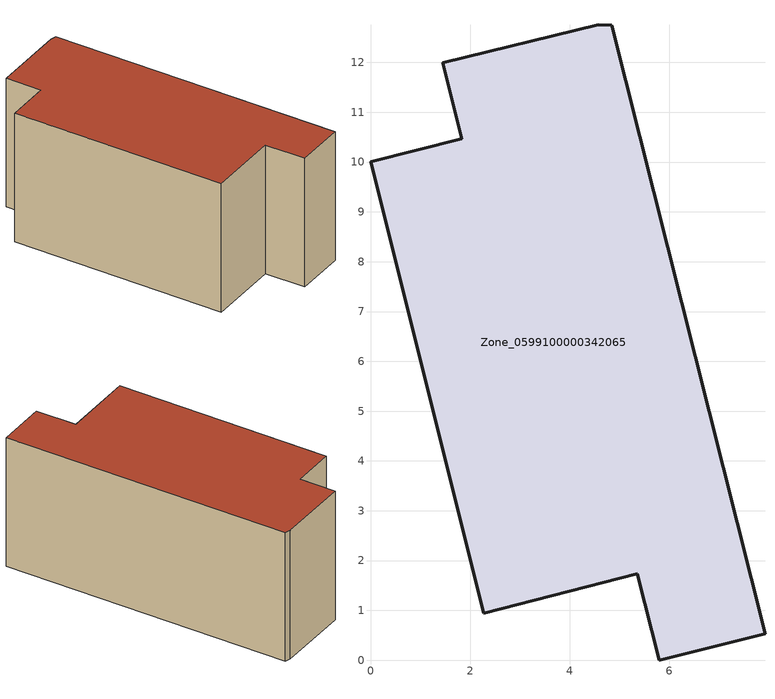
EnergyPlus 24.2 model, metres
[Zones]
Zone_0599100000342065
 floor ground (C_G): 5.36,1.73 2.27,0.95 0,10.01 1.83,10.47 1.45,11.99 4.57,12.76 4.84,12.75 7.92,0.53 5.8,0 z0
 wall outside (C_F): 2.27,0.95 5.36,1.73 5.8,0 7.92,0.53 4.84,12.75 4.57,12.76 1.45,11.99 1.83,10.47 0,10.01 2.27,0.95 z0:5.9
 roof outside (C_R): 4.84,12.75 4.57,12.76 1.45,11.99 1.83,10.47 0,10.01 2.27,0.95 5.36,1.73 5.8,0 7.92,0.53 z5.9
[BUILDING]
Pand.0599100000342065: North Axis=0; Terrain=City; Loads Convergence Tolerance Value=0.04; Temperature Convergence Tolerance Value=0.4; Solar Distribution=FullExterior; Maximum Number of Warmup Days=25; Minimum Number of Warmup Days=1
[Site:Location]
Rotterdam.The.Hague.AP_ZH_NLD Design_Conditions: Latitude=51.96; Longitude=4.45; Time Zone=1; Elevation=-4.5
[SITE:GROUNDTEMPERATURE:BUILDINGSURFACE]
18, 18, 18, 18, 18, 18, 18, 18, 18, 18, 18, 18
[MATERIAL] Thermal Absorptance=0.9; Solar Absorptance=0.7; Visible Absorptance=0.7
Name | Roughness | Thickness | Conductivity | Density | Specific Heat
G.TC.1992-2005 | MediumSmooth | 0.15 | 0.06 | 540 | 1210
F.TC.1992-2005 | Rough | 0.3 | 0.12 | 1920 | 840
R.TC.1992-2005 | MediumRough | 0.2 | 0.08 | 1500 | 1000
[CONSTRUCTION]
C_G: G.TC.1992-2005
C_F: F.TC.1992-2005
C_R: R.TC.1992-2005
[ZONE]
Zone_0599100000342065: Type=1; Multiplier=1; Ceiling Height=Autocalculate; Volume=Autocalculate; Floor Area=autocalculate; Part of Total Floor Area=Yes
[ZONEINFILTRATION:DESIGNFLOWRATE]
Infil_Zone_0599100000342065: Zone or ZoneList or Space or SpaceList=Zone_0599100000342065; Schedule=AlwaysOn; Design Flow Rate Calculation Method=Flow/Area; Flow Rate per Floor Area=0.0015; Constant Term Coefficient=1; Temperature Term Coefficient=0; Velocity Term Coefficient=0; Velocity Squared Term Coefficient=0
[HVACTEMPLATE:ZONE:IDEALLOADSAIRSYSTEM]
Zone_0599100000342065: Maximum Heating Supply Air Temperature=50; Minimum Cooling Supply Air Temperature=13; Maximum Heating Supply Air Humidity Ratio=0.0156; Minimum Cooling Supply Air Humidity Ratio=0.0077; Heating Limit=NoLimit; Cooling Limit=NoLimit; Dehumidification Control Type=ConstantSensibleHeatRatio; Cooling Sensible Heat Ratio=0.7; Dehumidification Setpoint=60; Humidification Control Type=None; Humidification Setpoint=30; Outdoor Air Method=None; Outdoor Air Flow Rate per Person=0.00944; Outdoor Air Flow Rate per Zone Floor Area=0; Outdoor Air Flow Rate per Zone=0; Demand Controlled Ventilation Type=None; Outdoor Air Economizer Type=NoEconomizer; Heat Recovery Type=None; Sensible Heat Recovery Effectiveness=0.7; Latent Heat Recovery Effectiveness=0.65
[ZONECONTROL:THERMOSTAT]
ThermostatControl_Zone_0599100000342065: Zone or ZoneList=Zone_0599100000342065; Control Type Schedule=DualSetpointControlType; Control 1=Thermostat_Zone_0599100000342065; Temperature Difference Between Cutout And Setpoint=0
[THERMOSTATSETPOINT:DUALSETPOINT]
Thermostat_Zone_0599100000342065: Heating Setpoint Temperature Schedule=HeatingSetpoint_Zone_0599100000342065; Cooling Setpoint Temperature Schedule=CoolingSetpoint_Zone_0599100000342065
[SCHEDULE:COMPACT]
HeatingSetpoint_Zone_0599100000342065: Through: 12/31, For: AllDays, Until: 24:00, 21
CoolingSetpoint_Zone_0599100000342065: Through: 12/31, For: AllDays, Until: 24:00, 24
DualSetpointControlType: Through: 12/31, For: AllDays, Until: 24:00, 4
AlwaysOn: Through: 12/31, For: AllDays, Until: 24:00, 1
